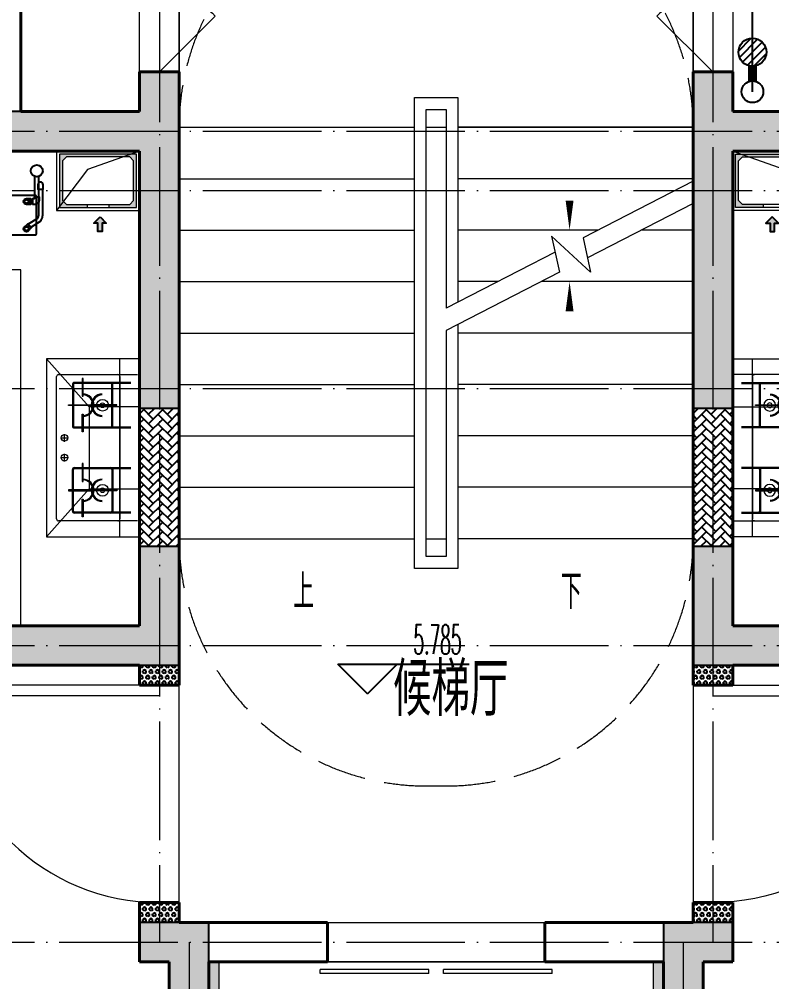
# Model space of a CAD drawing. Extents: x 27938 to 650306, y -92720 to 1524912.
# Drawn here: x 283708 to 287514, y 524940 to 529807 of the extents above; entities that cross this region are included whole.
import ezdxf

# ---------------------------------------------------------------- set-up
doc = ezdxf.new("R2010")
doc.units = 0
doc.header["$LTSCALE"] = 1000
doc.header["$MEASUREMENT"] = 0
doc.linetypes.add('DASH', pattern=[0.35, 0.25, -0.1])
doc.linetypes.add('DOTE', pattern=[2.4200000000000004, 2, -0.2, 0.02, -0.2])
for name, color, linetype in [('AH-FURNITURE', 1, 'Continuous'), ('COLUMN', 9, 'Continuous'), ('DIM_ELEV', 3, 'Continuous'), ('DIM_SYMB', 3, 'Continuous'), ('DIM_管井排水', 3, 'Continuous'), ('EQUIP_地漏', 7, 'Continuous'), ('IP-bath&kitchen-JOHNSON', 4, 'Continuous'), ('PIPE-管井排水', 210, 'GF'), ('PUB_TEXT', 4, 'Continuous'), ('VPIPE-管井排水', 210, 'GF'), ('保温', 6, 'Continuous'), ('建筑-排气道', 9, 'Continuous')]:
    doc.layers.add(name, color=color, linetype=linetype)
for name, color, linetype, lineweight in [('DOTE', 19, 'DOTE', 9), ('LVTRY', 1, 'Continuous', 13), ('PUB_HATCH', 8, 'Continuous', 9), ('STAIR', 2, 'Continuous', 18), ('WALL', 9, 'Continuous', 40), ('WINDOW', 8, 'Continuous', 15), ('填充', 251, 'Continuous', 5), ('平面-空调预留孔', 173, 'Continuous', 15), ('立面-洞口示意', 152, 'Continuous', 13)]:
    doc.layers.add(name, color=color, linetype=linetype, lineweight=lineweight)
doc.styles.add('_TCH_DIM', font='SIMPLEX.shx', dxfattribs={"width": 0.6, "oblique": 10, "bigfont": 'hztxt.shx'})
doc.styles.add('DIM_FONT', font='SIMPLEX.shx', dxfattribs={"width": 0.56})
doc.styles.get("Standard").update_dxf_attribs({"font": 'gbenor.shx', "bigfont": 'gbcbig.shx'})
doc.linetypes.add('GF', pattern='A,3,-0.2,["GF",Standard,S=0.25,R=0,X=-0.1,Y=-0.115],-0.35', length=3.55)
pattern_1 = [(45, (-503782.4698887531, -516048.4609178798), (0, 47.41575231924514), [100.584, -33.528]), (135, (-503758.7620287531, -516024.7530578797), (3.05311331771918e-15, 47.41575231924513), [100.584, -33.528])]
pattern_2 = [(90, (-503782.4698853028, -517398.4603122922), (-16.49778, 1.010197673501861e-15), [9.525, -19.05]), (210, (-503782.4698853028, -517398.4603122922), (8.248889999999996, -14.28749658604684), [9.525, -19.05]), (150, (-503782.4698853028, -517388.9353122922), (-8.248890000000003, -14.28749658604684), [9.525, -19.05])]
pattern_3 = [(90, (-503782.4698840767, -518598.460312426), (-16.49778, 1.010197673501861e-15), [9.525, -19.05]), (210, (-503782.4698840767, -518598.460312426), (8.248889999999996, -14.28749658604684), [9.525, -19.05]), (150, (-503782.4698840767, -518588.935312426), (-8.248890000000003, -14.28749658604684), [9.525, -19.05])]

# ---------------------------------------------------------------- blocks, each defined once
blk = doc.blocks.new('rtyg7uyhg')
at = {"layer": 'LVTRY', "color": 0}
for p, q in [((193590.3031336021, 45458.1133254503), (193590.3030643982, 45069.47696181395)), ((194234.6213208837, 45488.79502889935), (193620.9849572473, 45488.79513816872)), ((194265.3030643982, 45069.47684161765), (194265.3031336021, 45458.113205254)), ((193682.3485790417, 45406.97694542356), (193887.8216881326, 45406.97690883528)), ((193896.3984467548, 45429.87059594441), (193857.5823896687, 45326.26016876537)), ((193925.7802168131, 45440.40881343969), (193940.0533153456, 45432.16822680717)), ((194111.8940335871, 45406.97686893496), (194173.2576699507, 45406.97685800815)), ((193875.2965560293, 45316.03289288385), (193945.6178257855, 45401.45376218002)), ((193620.9848935069, 45130.84059271414), (193620.9849317512, 45345.61331998683)), ((193857.5823896687, 45326.26016876537), (193875.2965560293, 45316.03289288385)), ((194009.6212953876, 45345.61325078298), (194009.6212571432, 45130.84052351015)), ((194050.5303480524, 45130.84051622554), (194050.5303862967, 45345.61324349836)), ((194234.6212953876, 45345.61321071758), (194234.6212571432, 45130.84048344476)), ((193948.2576098526, 45069.47689807355), (193682.3485189436, 45069.47694542356)), ((194173.2576098526, 45069.47685800816), (194111.893973489, 45069.47686893508)), ((193620.9848771165, 45038.79513816872), (194234.621240753, 45038.79502889935))]:
    blk.add_line(p, q, dxfattribs=at)
for centre, radius in [((193866.4394935961, 45437.65873082454), 20.45454545454545), ((193989.1667663234, 45437.6587089707), 20.45454545454545), ((194070.9849481416, 45437.65869440146), 20.45454545454545), ((193815.3030944472, 45238.22692174855), 25.56818181818182), ((194137.4621853563, 45238.2268643822), 25.56818181818182)]:
    blk.add_circle(centre, radius, dxfattribs=at)
for centre, radius, start, end in [((193620.9849517839, 45458.11331998683), 30.68181818181818, 89.99998979807194, 179.9999897972382), ((194234.6213154203, 45458.11321071746), 30.68181818181818, 359.9999897972382, 89.99998979807194), ((193682.3485681149, 45345.61330905991), 61.36363636363636, 89.99998979807194, 179.9999897972382), ((193915.5529409315, 45422.69466753349), 20.45454545454545, 59.99998980057491, 159.4623117970261), ((193929.8260394641, 45414.45408090108), 20.45454545454545, 320.5376677968172, 59.99998980057491), ((193948.2576590239, 45345.6132617099), 61.36363636363636, 359.9999897972382, 89.99998979807194), ((194111.8940226603, 45345.61323257144), 61.36363636363636, 89.99998979807194, 179.9999897972382), ((194173.2576590239, 45345.6132216445), 61.36363636363636, 359.9999897972382, 89.99998979807194), ((193682.3485298705, 45130.84058178721), 61.36363636363636, 179.9999897972382, 269.9999897980719), ((193948.2576207797, 45130.8405344372), 61.36363636363636, 269.9999897980719, 359.9999897972382), ((194111.893984416, 45130.84050529861), 61.36363636363636, 179.9999897972382, 269.9999897980719), ((194173.2576207797, 45130.84049437181), 61.36363636363636, 269.9999897980719, 359.9999897972382), ((193620.9848825799, 45069.47695635049), 30.68181818181818, 179.9999897972382, 269.9999897980719), ((194234.6212462163, 45069.47684708112), 30.68181818181818, 269.9999897980719, 359.9999897972382)]:
    blk.add_arc(centre, radius, start, end, dxfattribs=at)
at = {"layer": 'LVTRY', "color": 0, "style": 'DIM_FONT', "width": 0.8, "flags": 9}
for tag in ['XSIZE', 'YSIZE']:
    blk.add_attdef(tag, (193927.8031388824, 45487.7665121054), '', height=0.5, rotation=89.99998979807198, dxfattribs=at)
blk = doc.blocks.new('A-Kitchen-7')
at = {"layer": 'LVTRY', "color": 0}
for p, q in [((-518.6581278588565, 779.725278688129), (-7.244008776673581, 834.3051076843403)), ((-3.585880917788018, 810.5855355854728), (-515, 756.005706589378)), ((-29.12075551546877, 766.9560861630598), (-35.20590834700852, 806.4126680237241)), ((-7.244008776673581, 834.3051076843403), (-3.585880917788018, 810.5855355854728)), ((-515, 756.005706589378), (-518.6581278588565, 779.725278688129)), ((515, 756.005706589378), (-515, 756.005706589378)), ((-515, 756.005706589378), (-515, 40)), ((-485.6368437646597, 760.5342107040924), (-484.9384396369278, 756.005706589378)), ((-29.12075551543967, 766.9560861630598), (-112.0975807690556, 756.005706589378)), ((515, 780), (-5.820766091346741e-11, 780)), ((0, 756.005706589378), (-5.820766091346741e-11, 780)), ((515, 756.005706589378), (515, 780)), ((515, 40), (515, 756.005706589378)), ((-515, 40), (515, 40))]:
    blk.add_line(p, q, dxfattribs=at)
blk.add_lwpolyline([(-468.9430810984049, 40), (-468.9430810984049, 0), (468.9430810984049, 0), (468.9430810984632, 40)], close=True, dxfattribs=at)
blk = doc.blocks.new('A$C60D053AF')
at = {"layer": 'AH-FURNITURE', "color": 0}
for p, q in [((232.5000007597264, -89.99999966996256), (128.2842720070621, -89.99999966996256)), ((192.50000075961, -70.99998518347275), (327.5735938884318, -70.99998518347275)), ((192.50000075961, -90.99998518347275), (327.5735938884318, -90.99998518347275)), ((341.7157295121578, -96.85784955974668), (370.0190303710988, -143.1611504186876)), ((355.8578651358839, -82.71571393602062), (384.1611659948248, -129.0190147949615)), ((232.5000007597264, -109.9999996698461), (128.2842720075278, -109.9999996699626)), ((245.0000007597264, -129.4999851834727), (245.0000007597264, -122.4999996698461)), ((265.0000007597264, -129.4999851834727), (265.0000007597264, -122.4999996698461)), ((255.0000007597264, -280.9999851834727), (255.0000007597264, -250.9999851834727)), ((255.0000007597264, -280.9999851834727), (393.0000007597264, -280.9999851834727)), ((393.0000007597264, -280.9999851834727), (393.0000007597264, -250.9999851834727))]:
    blk.add_line(p, q, dxfattribs=at)
for points in [[(170.00000075961, -67.99998518347275, 1), (170.00000075961, -93.99998518358916), (192.50000075961, -93.99998518347275), (192.50000075961, -67.99998518347275)], [(268.0000007597264, -122.4999996698461), (268.0000007597264, -106.9999996698461, 0.4142135623724265), (248.0000007597264, -86.99999966984615), (232.5000007597264, -86.99999966984615), (232.50000075961, -112.9999996698461), (242.0000007597264, -112.9999996698461), (242.0000007597264, -122.4999996698461)], [(234.0000007597264, -250.9999851834727), (414.0000007597264, -250.9999851834727, 0.4142135623730951), (424.0000007597264, -240.9999851834727), (424.0000007597264, -110.9999851834727, 0.4142135623730951), (414.0000007597264, -100.9999851834727), (234.0000007597264, -100.9999851834727, 0.4142135623730951), (224.0000007597264, -110.9999851834727), (224.0000007597264, -240.9999851834727, 0.4142135623730951)], [(242.0000007597264, -151.9999851834727, 1), (268.0000007597264, -151.9999851834727), (268.0000007597264, -129.4999851834727), (242.0000007597264, -129.4999851834727)], [(383.8076126043452, -161.1923733388539, 1), (402.192388915224, -142.8075970279751), (386.2824863384012, -126.8976944513852), (367.8977100276388, -145.282470762264)]]:
    blk.add_lwpolyline(points, format="xyb", close=True, dxfattribs=at)
for centre, radius in [((100.0000007598428, -99.99999967066105), 30), ((255.0000007597264, -151.9999851834727), 15), ((255.0000007597264, -151.9999851834727), 10), ((393.0000007597264, -151.9999851834727), 15), ((393.0000007597264, -151.9999851834727), 10)]:
    blk.add_circle(centre, radius, dxfattribs=at)
for radius in [40, 20]:
    blk.add_arc((327.5735938884318, -110.9999851834727), radius, 45, 90, dxfattribs=at)
blk = doc.blocks.new('FRSDFDGDGDRGDR')
at = {"layer": '平面-空调预留孔', "color": 0}
for p, q in [((699612.3179923807, 775043.9561356568), (699612.3179923807, 775441.1561356868)), ((699618.9179923869, 775447.756135683), (699746.3179923192, 775447.756135683)), ((699746.3179923192, 775447.756135683), (699746.3179923192, 775355.3561357355)), ((699719.9179922946, 775342.156135743), (699719.9179922946, 775142.9561356006)), ((699726.5179923008, 775348.7561357393), (699739.7179923131, 775348.7561357393)), ((699726.5179923008, 775136.3561356043), (699739.7179923131, 775136.3561356043)), ((699746.3179923192, 775129.7561356081), (699746.3179923192, 775037.3561356605)), ((699746.3179923192, 775037.3561356605), (699618.9179923869, 775037.3561356605))]:
    blk.add_line(p, q, dxfattribs=at)
blk.add_lwpolyline([(699766.1179923377, 775166.7161355871), (699792.5179923623, 775153.5161355946), (699792.5179923623, 775057.1561356493), (699766.1179923377, 775043.9561356568), (699766.1179923377, 775017.5561356718), (699618.9179923869, 775017.5561356718, -0.4142135623730951), (699592.5179923623, 775043.9561356568), (699592.5179923623, 775441.1561356868, -0.4142135623730951), (699618.9179923869, 775467.5561356718), (699766.1179923377, 775467.5561356718), (699766.1179923377, 775441.1561356868), (699792.5179923623, 775427.9561356943), (699792.5179923623, 775331.596135749), (699766.1179923377, 775318.3961357565)], format="xyb", close=True, dxfattribs=at)
for centre, radius in [((699739.7179923131, 775331.596135749), 10.55999999400228), ((699739.7179923131, 775243.1561357992), 15.83999999100342), ((699739.7179923131, 775153.5161355946), 10.55999999400228)]:
    blk.add_circle(centre, radius, dxfattribs=at)
for centre, radius, start, end in [((699618.917992382, 775441.1561356819), 6.600000001199078, 89.99999995997936, 179.9999999533093), ((699726.5179922959, 775342.1561357381), 6.600000001199078, 89.99999995997936, 179.9999999533093), ((699739.717992318, 775355.3561357405), 6.600000001206354, 269.9999999599793, 359.9999999533093), ((699726.5179922959, 775142.9561356056), 6.600000001199078, 180.0000000400206, 270.0000000533608), ((699739.717992318, 775129.7561356032), 6.600000001206354, 4.002063966804346e-08, 90.00000005336085), ((699618.917992382, 775043.9561356618), 6.600000001199078, 180.0000000400206, 270.0000000533608)]:
    blk.add_arc(centre, radius, start, end, dxfattribs=at)
blk = doc.blocks.new('*U41')
h = blk.add_hatch(color=0)
h.set_gradient(color1=(0, 0, 255), rotation=180, tint=1)
h.paths.add_polyline_path([(3.524958103184869e-15, -2.819966482547906e-15), (-6.350000000000009, -6.349999999999992), (-6.350000000000001, -2.159000000000014), (-15, -2.158999999999999), (-14.99999999999999, 2.159000000000044), (-6.349999999999993, 2.159000000000029), (-6.349999999999985, 6.350000000000009)])
at = {"color": 0, "linetype": 'Continuous'}
blk.add_lwpolyline([(3.524958103184869e-15, -2.819966482547906e-15), (-6.350000000000009, -6.349999999999992), (-6.350000000000001, -2.159000000000014), (-15, -2.158999999999999), (-14.99999999999999, 2.159000000000044), (-6.349999999999993, 2.159000000000029), (-6.349999999999985, 6.350000000000009)], close=True, dxfattribs=at)
blk = doc.blocks.new('sgrsefv')
at = {"layer": 'PUB_HATCH'}
blk.add_hatch(color=0, dxfattribs=at).paths.add_polyline_path([(1112933.294422049, 840916.328306399), (1112933.294422049, 840646.328306399), (1113073.294422049, 840646.328306399), (1113073.294422049, 840661.328306399), (1112968.294422049, 840661.328306399), (1112948.294422049, 840681.328306399), (1112948.294422049, 840881.328306399), (1112968.294422049, 840901.328306399), (1113288.294422049, 840901.328306399), (1113308.294422049, 840881.328306399), (1113308.294422049, 840681.328306399), (1113288.294422049, 840661.328306399), (1113183.294422049, 840661.328306399), (1113183.294422049, 840646.328306399), (1113323.294422049, 840646.328306399), (1113323.294422049, 840916.328306399)])
at = {"layer": 'LVTRY', "color": 0}
for p, q in [((1113073.294422049, 840661.328306399), (1113073.294422049, 840646.328306399)), ((1113183.294422049, 840661.328306399), (1113183.294422049, 840646.328306399))]:
    blk.add_line(p, q, dxfattribs=at)
for points in [[(1112918.294422049, 840931.328306399), (1113338.294422049, 840931.328306399), (1113338.294422049, 840631.328306399), (1112918.294422049, 840631.328306399)], [(1112933.294422049, 840916.328306399), (1113323.294422049, 840916.328306399), (1113323.294422049, 840646.328306399), (1112933.294422049, 840646.328306399)], [(1113288.294422049, 840661.328306399), (1112968.294422049, 840661.328306399), (1112948.294422049, 840681.328306399), (1112948.294422049, 840881.328306399), (1112968.294422049, 840901.328306399), (1113288.294422049, 840901.328306399), (1113308.294422049, 840881.328306399), (1113308.294422049, 840681.328306399), (1113288.294422049, 840661.328306399)]]:
    blk.add_lwpolyline(points, close=True, dxfattribs=at)
at = {"layer": '立面-洞口示意', "color": 0}
blk.add_lwpolyline([(1112918.294422049, 840931.328306399), (1113181.846359163, 840837.3789231421), (1113338.294422049, 840631.328306399)], dxfattribs=at)
at = {"layer": '建筑-排气道', "color": 8, "xscale": -5, "yscale": 5, "zscale": 5, "rotation": 270}
blk.add_blockref('*U41', (1113118.391369574, 840599.0160356248), dxfattribs=at)
blk = doc.blocks.new('GDGDGDRGDG')
at = {"layer": 'IP-bath&kitchen-JOHNSON', "color": 0}
blk.add_lwpolyline([(500282.4698888286, 526348.4609182415), (500282.4698888226, 526148.460918165), (500082.4698888143, 526148.460918165)], dxfattribs=at)
at = {"layer": 'LVTRY', "color": 0}
for p, q in [((502128.2005002745, 525055.5051710735), (501912.2603992091, 525298.4609044121)), ((502382.4698858317, 525298.4609044121), (501912.2603992091, 525298.4609044121)), ((501912.2603992091, 525298.4609044121), (501912.2603992091, 524398.4609044121)), ((502282.4698858315, 524398.4609044121), (502282.4698858315, 525298.4609044121)), ((501962.4698858317, 524488.4609044121), (501962.4698858317, 525208.4609044121)), ((501972.4698858317, 525218.4609044121), (502372.4698858317, 525218.4609044122)), ((502092.7198858312, 525198.4609044123), (502092.7198858312, 525108.4609044122)), ((502097.2198858312, 525198.4609044123), (502092.7198858312, 525198.4609044123)), ((502097.2198858312, 525108.4609044122), (502097.2198858312, 525198.4609044123)), ((502282.4698858315, 525208.4609044122), (502282.4698858312, 524488.4609044121)), ((502042.4698858317, 525168.4609044122), (502042.4698858317, 524958.4609044122)), ((502047.4698858317, 525168.4609044122), (502047.4698858317, 524958.4609044122)), ((502337.4698858317, 525178.4609044123), (502052.4698858317, 525178.4609044122)), ((502337.4698858317, 525173.4609044123), (502052.4698858317, 525173.4609044122)), ((502242.4698858315, 524958.4609044122), (502242.4698858315, 525168.4609044123)), ((502247.4698858315, 524958.4609044122), (502247.4698858315, 525168.4609044123)), ((502092.7198858312, 525108.4609044122), (502097.2198858312, 525108.4609044122)), ((502022.4698858319, 525065.7109044124), (502149.9698858319, 525065.7109044124)), ((502022.4698858319, 525061.2109044124), (502022.4698858319, 525065.7109044124)), ((502149.9698858319, 525061.2109044124), (502022.4698858319, 525061.2109044124)), ((502382.4698858317, 525055.5051710735), (502128.2005002745, 525055.5051710735)), ((502128.2005002745, 525055.5051710735), (502128.2005002745, 524640.4066281962)), ((502267.4698858312, 525065.7109044124), (502139.9698858312, 525065.7109044124)), ((502139.9698858312, 525065.7109044124), (502139.9698858312, 525061.2109044124)), ((502139.9698858312, 525061.2109044124), (502267.4698858312, 525061.2109044124)), ((502149.9698858319, 525065.7109044124), (502149.9698858319, 525061.2109044124)), ((502267.4698858312, 525061.2109044124), (502267.4698858312, 525065.7109044124)), ((502282.4698858315, 524640.4066281962), (502282.4698858315, 525055.5051710735)), ((502092.7198858312, 524928.4609044121), (502092.7198858312, 525018.4609044122)), ((502092.7198858312, 525018.4609044122), (502097.2198858312, 525018.4609044122)), ((502097.2198858312, 525018.4609044122), (502097.2198858312, 524928.4609044121)), ((502052.4698858317, 524953.4609044122), (502337.4698858317, 524953.4609044122)), ((502052.4698858317, 524948.4609044122), (502337.4698858317, 524948.4609044122)), ((501983.0730822186, 524898.4609044121), (502021.8666894461, 524898.4609044121)), ((502002.4698858317, 524879.064100799), (502002.4698858317, 524917.8577080265)), ((502097.2198858312, 524928.4609044121), (502092.7198858312, 524928.4609044121)), ((501983.0730822186, 524798.4609044121), (502021.8666894461, 524798.4609044121)), ((502002.4698858317, 524779.064100799), (502002.4698858317, 524817.8577080265)), ((502052.4698858317, 524748.4609044121), (502337.4698858317, 524748.4609044121)), ((502092.7198858312, 524768.4609044121), (502092.7198858312, 524678.4609044121)), ((502097.2198858312, 524768.4609044121), (502092.7198858312, 524768.4609044121)), ((502097.2198858312, 524678.4609044121), (502097.2198858312, 524768.4609044121)), ((502042.4698858317, 524528.4609044121), (502042.4698858317, 524738.4609044121)), ((502047.4698858317, 524528.4609044121), (502047.4698858317, 524738.4609044121)), ((502052.4698858317, 524743.4609044121), (502337.4698858317, 524743.4609044121)), ((502242.4698858315, 524738.4609044121), (502242.4698858315, 524528.460904412)), ((502247.4698858315, 524738.4609044121), (502247.4698858315, 524528.460904412)), ((502092.7198858312, 524678.4609044121), (502097.2198858312, 524678.4609044121)), ((501912.2603992091, 524398.4609044121), (502128.2005002745, 524640.4066281962)), ((502149.9698858319, 524635.7109044119), (502022.4698858319, 524635.7109044119)), ((502022.4698858319, 524635.7109044119), (502022.4698858319, 524631.2109044119)), ((502022.4698858319, 524631.2109044119), (502149.9698858319, 524631.2109044119)), ((502128.2005002745, 524640.4066281962), (502382.4698858317, 524640.4066281962)), ((502139.9698858312, 524631.2109044119), (502139.9698858312, 524635.7109044119)), ((502139.9698858312, 524635.7109044119), (502267.4698858312, 524635.7109044119)), ((502267.4698858312, 524631.2109044119), (502139.9698858312, 524631.2109044119)), ((502149.9698858319, 524631.2109044119), (502149.9698858319, 524635.7109044119)), ((502267.4698858312, 524635.7109044119), (502267.4698858312, 524631.2109044119)), ((502092.7198858312, 524498.4609044121), (502092.7198858312, 524588.4609044121)), ((502092.7198858312, 524588.4609044121), (502097.2198858312, 524588.4609044121)), ((502097.2198858312, 524588.4609044121), (502097.2198858312, 524498.4609044121)), ((502337.4698858317, 524523.460904412), (502052.4698858317, 524523.4609044121)), ((502337.4698858317, 524518.460904412), (502052.4698858317, 524518.4609044121)), ((502372.4698858315, 524478.4609044121), (501972.4698858317, 524478.4609044121)), ((502097.2198858312, 524498.4609044121), (502092.7198858312, 524498.4609044121)), ((501912.2603992091, 524398.4609044121), (502382.4698858317, 524398.4609044121))]:
    blk.add_line(p, q, dxfattribs=at)
blk.add_lwpolyline([(501782.4698858307, 523948.4609176648), (501782.4698858315, 525748.4608911595), (500082.3728921729, 525748.4610990545)], dxfattribs=at)
for centre, radius in [((502194.9698858317, 525063.4609044122), 29.7), ((502194.9698858317, 525063.4609044122), 11.7), ((502002.4698858317, 524898.4609044121), 16.99680361435897), ((502002.4698858317, 524798.4609044121), 16.99680361435897), ((502194.9698858317, 524633.4609044121), 29.7), ((502194.9698858317, 524633.4609044121), 11.7)]:
    blk.add_circle(centre, radius, dxfattribs=at)
for centre, radius, start, end in [((501972.4698858317, 525208.4609044121), 10, 90, 180), ((502272.4698858315, 525208.4609044122), 10, 0, 90), ((502052.4698858317, 525168.4609044122), 10, 90, 180), ((502052.4698858317, 525168.4609044122), 5, 90, 180), ((502237.4698858315, 525168.4609044123), 10, 0, 90), ((502237.4698858315, 525168.4609044123), 5, 0, 90), ((502094.9698858315, 525063.4609044122), 56.7, 2.274239183980156, 87.72576081582116), ((502094.9698858315, 525063.4609044122), 52.2, 2.470411041434378, 87.52958895834998), ((502194.9698858317, 525063.4609044122), 56.7, 92.27423918417882, 177.7257608160198), ((502194.9698858317, 525063.4609044122), 52.2, 92.47041104165004, 177.5295889585656), ((502094.9698858315, 525063.4609044122), 56.7, 272.2742391841789, 357.7257608160198), ((502094.9698858315, 525063.4609044122), 52.2, 272.47041104165, 357.5295889585657), ((502194.9698858317, 525063.4609044122), 56.7, 182.2742391839801, 267.7257608158212), ((502194.9698858317, 525063.4609044122), 52.2, 182.4704110414343, 267.52958895835), ((502052.4698858317, 524958.4609044122), 10, 180, 270), ((502052.4698858317, 524958.4609044122), 5, 180, 270), ((502237.4698858315, 524958.4609044122), 5, 270, 0), ((502237.4698858315, 524958.4609044122), 10, 270, 0), ((502052.4698858317, 524738.4609044121), 10, 90, 180), ((502237.4698858315, 524738.4609044121), 10, 0, 90), ((502052.4698858317, 524738.4609044121), 5, 90, 180), ((502237.4698858315, 524738.4609044121), 5, 0, 90), ((502094.9698858315, 524633.4609044121), 56.7, 2.274239183980156, 87.72576081582116), ((502094.9698858315, 524633.4609044121), 52.2, 2.470411041434378, 87.52958895834998), ((502194.9698858317, 524633.4609044121), 56.7, 92.27423918417882, 177.7257608160198), ((502194.9698858317, 524633.4609044121), 52.2, 92.47041104165004, 177.5295889585656), ((502094.9698858315, 524633.4609044121), 56.7, 272.2742391841789, 357.7257608160198), ((502094.9698858315, 524633.4609044121), 52.2, 272.47041104165, 357.5295889585657), ((502194.9698858317, 524633.4609044121), 56.7, 182.2742391839801, 267.7257608158212), ((502194.9698858317, 524633.4609044121), 52.2, 182.4704110414343, 267.52958895835), ((502052.4698858317, 524528.4609044121), 10, 180, 270), ((502052.4698858317, 524528.4609044121), 5, 180, 270), ((502237.4698858315, 524528.460904412), 5, 270, 0), ((502237.4698858315, 524528.460904412), 10, 270, 0), ((501972.4698858317, 524488.4609044121), 10, 180, 270), ((502272.4698858312, 524488.4609044121), 10, 270, 0)]:
    blk.add_arc(centre, radius, start, end, dxfattribs=at)
at = {"color": 8, "xscale": -1}
for name, p in [('sgrsefv', (1615300.764307892, -314582.8679974646)), ('rtyg7uyhg', (694947.7729906696, 480759.6658345199)), ('FRSDFDGDGDRGDR', (1199874.987881154, -249369.0952173925))]:
    blk.add_blockref(name, p, dxfattribs=at)
at = {"color": 8, "rotation": 270}
blk.add_blockref('A$C60D053AF', (501962.4698858433, 526348.4603089065), dxfattribs=at)
at = {"layer": 'LVTRY', "color": 8, "extrusion": (0, 0, -1), "xscale": -0.7999999999883585, "yscale": 0.7999999999883585, "zscale": -0.7999999999883585, "rotation": 270}
blk.add_blockref('A-Kitchen-7', (-500582.4698887609, 523286.4609181132), dxfattribs=at)
blk = doc.blocks.new('FGDGDRGSDGDG')
at = {"layer": 'DOTE', "linetype": 'DOTE', "ltscale": 0.3}
for p, q in [((502482.4698907363, 529998.4609255956), (502482.4698907366, 522348.4609178717)), ((505282.4698867749, 529998.4609255956), (505282.4698867745, 522348.4609178717)), ((488182.4698887547, 526448.4609255956), (546982.4698887588, 526448.4609255956)), ((488182.4698887547, 526148.4609255956), (546982.4698887588, 526148.4609255956)), ((488182.4698887547, 525148.4609178718), (546982.4698887588, 525148.4609178716)), ((488182.4698887547, 523848.4609176682), (546982.4698887588, 523848.4609176688)), ((488182.4698887547, 522348.4609178717), (546982.4698887588, 522348.4609178717)), ((502632.4698907367, 522348.4609178717), (502632.4698907367, 520248.4609178249)), ((505132.4698867744, 522348.4609178717), (505132.4698867744, 520248.4609178249))]:
    blk.add_line(p, q, dxfattribs=at)
blk = doc.blocks.new('gdfgdgdgr')
at = {"layer": 'PUB_HATCH'}
for points in [[(488627.4843672633, 530413.8533123683), (489477.4843854004, 530413.8533124247), (489477.4843853971, 529113.8548433643), (489677.4843850877, 529113.8548433643), (489677.4843853366, 530813.854846489), (489477.4843856807, 530813.854846489), (489477.484386084, 530613.8533124247), (488627.4843672632, 530613.8533123472)], [(493327.4844093618, 530413.8533123683), (493327.4844093619, 530613.8533123472), (492477.4843905412, 530613.8533124247), (492477.4843909444, 530813.854846489), (492277.4843912885, 530813.854846489), (492277.4843915366, 529113.8025283008), (492477.4843912121, 529113.8025283007), (492477.4843912247, 530413.8533124247)], [(489677.3880154645, 527813.8539175214), (489677.3880154697, 528413.8545834351), (489477.3880154855, 528413.8545834351), (489477.3880154645, 528013.8539175214), (486977.390291731, 528013.8539224754), (486977.390291731, 527813.8539224755)], [(492277.5807611606, 527813.8539175214), (494977.5784848941, 527813.8539224755), (494977.5784848941, 528013.8539224754), (492477.5807611606, 528013.8539175214), (492477.5807611956, 528413.8545834351), (492277.5807611639, 528413.8545834351)], [(489827.3862082955, 526513.8533125934), (489477.3862075229, 526513.8530673019), (489477.3862075229, 526313.8530673019), (489627.3862082955, 526313.8533125934), (489627.3862071062, 524213.8572179268), (490027.3862071062, 524213.8572179268), (490027.3862071062, 524413.8572179268), (489827.3862072384, 524413.8572179268)], [(492127.5825683302, 526513.8533125934), (492127.5825693873, 524413.8572179268), (491927.5825695195, 524413.8572179268), (491927.5825695195, 524213.8572179268), (492327.5825695195, 524213.8572179268), (492327.5825683302, 526313.8533125934), (492477.5825691028, 526313.8530673019), (492477.5825691028, 526513.8530673019)]]:
    blk.add_hatch(color=256, dxfattribs=at).paths.add_polyline_path(points)
at = {"layer": 'COLUMN', "color": 8}
for p, q in [((489677.4843853366, 530813.854846489), (489477.4843856807, 530813.854846489)), ((489477.4843856807, 530813.854846489), (489477.484386084, 530613.8533124247)), ((489677.4843850877, 529113.8548433643), (489677.4843853366, 530813.854846489)), ((492477.4843909444, 530813.854846489), (492277.4843912885, 530813.854846489)), ((492277.4843912885, 530813.854846489), (492277.4843915366, 529113.8025283008)), ((492477.4843905412, 530613.8533124247), (492477.4843909444, 530813.854846489)), ((489477.484386084, 530613.8533124247), (488627.4843672632, 530613.8533123472)), ((493327.4844093619, 530613.8533123472), (492477.4843905412, 530613.8533124247)), ((488627.4843672633, 530413.8533123683), (489477.4843854004, 530413.8533124247)), ((489477.4843854004, 530413.8533124247), (489477.4843853971, 529113.8548433643)), ((492477.4843912121, 529113.8025283007), (492477.4843912247, 530413.8533124247)), ((492477.4843912247, 530413.8533124247), (493327.4844093618, 530413.8533123683)), ((489477.4843853971, 529113.8548433643), (489677.4843850877, 529113.8548433643)), ((492277.4843915366, 529113.8025283008), (492477.4843912121, 529113.8025283007)), ((489677.3880154697, 528413.8545834351), (489477.3880154855, 528413.8545834351)), ((489477.3880154855, 528413.8545834351), (489477.3880154645, 528013.8539175214)), ((489677.3880154645, 527813.8539175214), (489677.3880154697, 528413.8545834351)), ((492477.5807611956, 528413.8545834351), (492277.5807611639, 528413.8545834351)), ((492277.5807611639, 528413.8545834351), (492277.5807611606, 527813.8539175214)), ((492477.5807611606, 528013.8539175214), (492477.5807611956, 528413.8545834351)), ((489477.3880154645, 528013.8539175214), (486977.390291731, 528013.8539224754)), ((494977.5784848941, 528013.8539224754), (492477.5807611606, 528013.8539175214)), ((486977.390291731, 527813.8539224755), (489677.3880154645, 527813.8539175214)), ((492277.5807611606, 527813.8539175214), (494977.5784848941, 527813.8539224755)), ((489827.3862082955, 526513.8533125934), (489477.3862075229, 526513.8530673019)), ((489477.3862075229, 526513.8530673019), (489477.3862075229, 526313.8530673019)), ((489827.3862072384, 524413.8572179268), (489827.3862082955, 526513.8533125934)), ((492127.5825683302, 526513.8533125934), (492127.5825693873, 524413.8572179268)), ((492477.5825691028, 526513.8530673019), (492127.5825683302, 526513.8533125934)), ((492477.5825691028, 526313.8530673019), (492477.5825691028, 526513.8530673019)), ((489477.3862075229, 526313.8530673019), (489627.3862082955, 526313.8533125934)), ((489627.3862082955, 526313.8533125934), (489627.3862071062, 524213.8572179268)), ((492327.5825695195, 524213.8572179268), (492327.5825683302, 526313.8533125934)), ((492327.5825683302, 526313.8533125934), (492477.5825691028, 526313.8530673019))]:
    blk.add_line(p, q, dxfattribs=at)
blk = doc.blocks.new('A$C263B1184')
at = {"layer": '保温', "linetype": 'ByBlock', "ltscale": 10}
h = blk.add_hatch(dxfattribs=at)
h.set_pattern_fill('AR-HBONE', color=251, scale=55)
h.set_pattern_definition(pattern_1)
h.paths.add_polyline_path([(-1199.901053229521, 8299.999897828966), (-1199.901094635832, 8999.999290105829), (-1399.901078326628, 8999.999486750748), (-1399.901036920317, 8300.00009447377)])
h = blk.add_hatch(dxfattribs=at)
h.set_pattern_fill('AR-HBONE', color=251, scale=55)
h.set_pattern_definition(pattern_1)
h.paths.add_polyline_path([(1399.901053234527, 8299.999897828966), (1399.901094640838, 8999.999290105829), (1599.901078331633, 8999.999486750748), (1599.901036925323, 8300.00009447377)])
at = {"layer": '保温', "linetype": 'Continuous', "ltscale": 10}
h = blk.add_hatch(dxfattribs=at)
h.set_pattern_fill('HEX', color=251, scale=10, angle=90, style=0)
h.set_pattern_definition(pattern_2)
h.paths.add_polyline_path([(-1199.901050495275, 7599.999898202543), (-1199.901091185515, 7699.999895693327), (-1399.90107487631, 7700.000092338363), (-1399.90103418607, 7600.000094847346)])
h = blk.add_hatch(dxfattribs=at)
h.set_pattern_fill('HEX', color=251, scale=10, angle=90, style=0)
h.set_pattern_definition(pattern_2)
h.paths.add_polyline_path([(1399.901050500281, 7599.999898202543), (1399.901091190521, 7699.999895693327), (1599.901074881316, 7700.000092338363), (1599.901034191076, 7600.000094847346)])
h = blk.add_hatch(dxfattribs=at)
h.set_pattern_fill('HEX', color=251, scale=10, angle=90, style=0)
h.set_pattern_definition(pattern_3)
h.paths.add_polyline_path([(-1200.00000617106, 6399.999117761559), (-1199.901089959487, 6499.999895559682), (-1399.901073650282, 6500.000092204486), (-1399.999989861855, 6399.999314406363)])
h = blk.add_hatch(dxfattribs=at)
h.set_pattern_fill('HEX', color=251, scale=10, angle=90, style=0)
h.set_pattern_definition(pattern_3)
h.paths.add_polyline_path([(1400.000006176066, 6399.999117761559), (1399.901089964493, 6499.999895559682), (1599.901073655288, 6500.000092204486), (1599.999989866861, 6399.999314406363)])
blk = doc.blocks.new('$DORLIB2D$00000127')
at = {"color": 0}
for points in [[(-0.5333333333328483, 0.7948983154366971), (-0.5333333333328483, 0.690405644187237)], [(-0.03333333333284827, 0.7948983154366971), (-0.5333333333328483, 0.7948983154366971)], [(-0.03333333333284827, 0.7948983154366971), (-0.03333333333284827, 0.690405644187237)], [(0.5333333333328483, 0.7948983154366971), (0.03333333333284827, 0.7948983154366971)], [(0.03333333333284827, 0.7948983154366971), (0.03333333333284827, 0.690405644187237)], [(0.5333333333328483, 0.7948983154366971), (0.5333333333328483, 0.690405644187237)], [(-0.03333333333284827, 0.690405644187237), (-0.5333333333328483, 0.690405644187237)], [(0.5333333333328483, 0.690405644187237), (0.03333333333284827, 0.690405644187237)], [(0.5, 0.4999999999999858), (-0.5, 0.4999999999999858)]]:
    blk.add_lwpolyline(points, dxfattribs=at)
blk = doc.blocks.new('$DorLib2D$00000116')
at = {"color": 0}
for p, q in [((-0.4999999999999929, 7.105427357601002e-15), (-0.146446609406766, 0.353553390593234)), ((0.5000000000000071, 7.105427357601002e-15), (0.1464466094067731, 0.353553390593234))]:
    blk.add_line(p, q, dxfattribs=at)
for centre, radius, start, end in [((-0.4999999999984652, 4.831690603168681e-13), 0.4999999999984674, 0, 45), ((0.4999999999977511, 9.059419880941277e-13), 0.4999999999976598, 135, 180)]:
    blk.add_arc(centre, radius, start, end, dxfattribs=at)
blk = doc.blocks.new('$DorLib2D$00000001')
for p, q in [((0.45, 0.9750000000000001), (0.5000000000000002, 0.9750000000000001)), ((0.45, 0), (0.45, 0.9750000000000001)), ((0.5, 0), (0.5, 0.9750000000000001)), ((0.5, 0), (0.45, 0))]:
    blk.add_line(p, q)
at = {"lineweight": 13}
blk.add_arc((0.475, 0), 0.975, 91.4692835813538, 180, dxfattribs=at)
blk = doc.blocks.new('$TwtSys$00000141')
for p, q in [((-141.2940945534228, 11.5081675418387), (-15.12463543624108, 137.6776266590259)), ((-141.2940945534228, 11.5081675418387), (-15.12463543624108, 137.6776266590259)), ((-130.8287533366456, -52.58172021128667), (52.58172021128667, 130.8287533366511)), ((-130.8287533366456, -52.58172021128667), (52.58172021128667, 130.8287533366511)), ((-99.70205614729821, -99.70205614730912), (99.70205614729821, 99.70205614729821)), ((-99.70205614729821, -99.70205614730367), (99.70205614729821, 99.70205614729821)), ((-48.53417053355224, -130.5918998453235), (131.3741195312687, 49.31639021949741)), ((-48.53417053355224, -130.5918998453235), (131.3741195312687, 49.31639021950286)), ((17.14666153208782, -138.38927842878), (138.3892210518698, -17.146718909009)), ((17.14666153208782, -138.38927842878), (138.3892210518698, -17.146718909009))]:
    blk.add_line(p, q)
blk.add_circle((0, 0), 141)
blk.add_circle((0, 0), 141)

msp = doc.modelspace()

# ---------------------------------------------------------------- hatches: boundary and pattern name
at = {"layer": '填充'}
h = msp.add_hatch(dxfattribs=at)
h.set_pattern_fill('隔热材料02', color=8, scale=100, style=0)
h.set_pattern_definition([(0, (-888391.8186264739, -85598.17920687835), (0, 50), []), (0, (-888391.8186264739, -85581.5127068783), (0, 50), []), (270, (-888348.0771264739, -85572.88145687833), (50, -9.184850993605149e-15), [5.01775, -44.98225]), (270, (-888385.5358764739, -85572.88145687833), (50, -9.184850993605149e-15), [5.01775, -44.98225]), (90, (-888360.0241264738, -85606.81045687833), (-50, 3.061616997868383e-15), [5.01775, -44.98225]), (90, (-888373.589126474, -85606.81045687833), (-50, 3.061616997868383e-15), [5.01775, -44.98225]), (180, (-888341.7943764739, -85614.84595687833), (-6.123233995736766e-15, -50), [50.02425, 0.02425]), (135, (-888355.7516264739, -85612.33720687829), (2.775557561562891e-15, 49.99987405109137), [4.268000000000001, -66.44274999999999]), (116.56505, (-888308.7696264738, -85609.31920687837), (0.0001128305918363104, 49.99993342107836), [2.804999999999997, -108.9984999999999]), (116.56505, (-888358.7696264738, -85609.31920687837), (0.0001128305918363104, 49.99993342107836), [2.804999999999997, -108.9984999999999]), (153.43495, (-888300.7341264738, -85614.84595687833), (-0.0001128305918057793, 49.99993342107837), [5.609999999999999, -106.1935]), (153.43495, (-888350.7341264738, -85614.84595687833), (-0.0001128305918057793, 49.99993342107837), [5.609999999999999, -106.1935]), (63.43495000000001, (-888310.0241264738, -85601.79270687833), (-0.0001128305918307593, 49.99993342107837), [26.714, -85.0895]), (63.43495000000001, (-888360.0241264738, -85601.79270687833), (-0.0001128305918307593, 49.99993342107837), [26.714, -85.0895]), (116.56505, (-888298.0771264739, -85572.88145687833), (0.0001128305918363104, 49.99993342107836), [2.804999999999997, -108.9984999999999]), (116.56505, (-888348.0771264739, -85572.88145687833), (0.0001128305918363104, 49.99993342107836), [2.804999999999997, -108.9984999999999]), (135, (-888349.3316264739, -85570.37270687829), (2.775557561562891e-15, 49.99987405109137), [4.268000000000001, -66.44274999999999]), (153.43495, (-888302.3496264738, -85567.35470687837), (-0.0001128305918057793, 49.99993342107837), [5.609999999999999, -106.1935]), (153.43495, (-888352.3496264738, -85567.35470687837), (-0.0001128305918057793, 49.99993342107837), [5.609999999999999, -106.1935]), (45, (-888384.2813764738, -85570.37270687829), (0, 49.99987405109137), [4.268000000000001, -66.44274999999999]), (63.43495000000001, (-888335.5358764739, -85572.88145687833), (-0.0001128305918307593, 49.99993342107837), [2.805, -108.9985]), (63.43495000000001, (-888385.5358764739, -85572.88145687833), (-0.0001128305918307593, 49.99993342107837), [2.805, -108.9985]), (26.56505, (-888331.263626474, -85567.35470687837), (0.0001128305918307593, 49.99993342107837), [5.609999999999999, -106.1935]), (26.56505, (-888381.263626474, -85567.35470687837), (0.0001128305918307593, 49.99993342107837), [5.609999999999999, -106.1935]), (116.56505, (-888323.589126474, -85601.79270687833), (0.0001128305918363104, 49.99993342107836), [26.71399999999998, -85.08949999999992]), (116.56505, (-888373.589126474, -85601.79270687833), (0.0001128305918363104, 49.99993342107836), [26.71399999999998, -85.08949999999992]), (45, (-888377.8613764739, -85612.33720687829), (0, 49.99987405109137), [4.268000000000001, -66.44274999999999]), (63.43495000000001, (-888324.843376474, -85609.31920687837), (-0.0001128305918307593, 49.99993342107837), [2.805, -108.9985]), (63.43495000000001, (-888374.843376474, -85609.31920687837), (-0.0001128305918307593, 49.99993342107837), [2.805, -108.9985]), (26.56505, (-888332.8791264738, -85614.84595687833), (0.0001128305918307593, 49.99993342107837), [5.609999999999999, -106.1935]), (26.56505, (-888382.8791264738, -85614.84595687833), (0.0001128305918307593, 49.99993342107837), [5.609999999999999, -106.1935])])
h.paths.add_polyline_path([(286916.5787025588, 525040.4515968356), (286966.5787025588, 525040.451596834), (286966.578702491, 523140.4515968139), (284666.5787024811, 523140.4515968318), (284666.5787024547, 525040.4515968352), (284716.5787024548, 525040.4515968345), (284716.5787024805, 523190.4515968289), (286916.5787024926, 523190.4515968144)])

# ---------------------------------------------------------------- linework, layer by layer
at = {"layer": 'DIM_ELEV', "color": 8}
for p, q in [((285469.2103470213, 526396.2740793951), (285319.2103470213, 526546.2740793951)), ((285319.2103470213, 526546.2740793951), (285984.1308195328, 526546.2740793951)), ((285469.2103470213, 526396.2740793951), (285619.2103470213, 526546.2740793951))]:
    msp.add_line(p, q, dxfattribs=at)
at = {"layer": 'DIM_SYMB', "color": 8}
for points in [[(285141.5787002591, 527050.4483003124, 0, 0, 0), (285141.5787002591, 529975.4483003124, 0, 0, 0), (286491.5787002591, 529975.4483003124, 0, 0, 0), (286491.5787002591, 528740.4483003124, 0, 40.00000000000001, 0), (286491.5787002591, 528890.4483003124, 0, 0, 0)], [(286491.5787002591, 527050.4483003124, 0, 0, 0), (286491.5787002591, 528480.4483003124, 0, 40.00000000000001, 0), (286491.5787002591, 528330.4483003124, 0, 0, 0)]]:
    msp.add_lwpolyline(points, format="xyseb", dxfattribs=at)
at = {"layer": 'DIM_管井排水'}
msp.add_line((287416.675077355, 529440.4476913118), (287416.5787024349, 531321.2593963), dxfattribs=at)
at = {"layer": 'PIPE-管井排水', "const_width": 45}
msp.add_lwpolyline([(287416.6497948768, 529569.9086269496), (287416.6643363831, 529495.4476902629)], dxfattribs=at)
at = {"layer": 'STAIR', "color": 8}
for p, q in [((284516.5787002591, 530690.4483003124), (284516.5787002591, 529260.4483003124)), ((287116.5787002591, 529260.4483003124), (287116.5787002591, 530690.4483003124)), ((285706.5787002564, 527030.4483003616), (285706.5787002564, 529410.4483003616)), ((285706.5787002564, 529410.4483003616), (285926.5787002564, 529410.4483003616)), ((285926.5787002564, 529410.4483003616), (285926.5787002564, 528376.69013148)), ((285766.5787002564, 527090.4483003616), (285766.5787002564, 529350.4483003616)), ((285766.5787002564, 529350.4483003616), (285866.5787002564, 529350.4483003616)), ((285866.5787002564, 529350.4483003616), (285866.5787002564, 528345.8981171221)), ((284516.5787002591, 527180.4483003124), (284516.5787002591, 529260.4483003124)), ((284516.5787002591, 529260.4483003124), (285706.5787002564, 529260.4483003174)), ((284516.5787002591, 529260.4483003124), (285706.5787002564, 529260.4483003117)), ((285766.5787002591, 527180.4483003124), (285766.5787002591, 529260.4483003124)), ((285766.5787002564, 529260.4483003117), (285866.5787002564, 529260.4483003087)), ((285866.5787002591, 529260.4483003124), (285866.5787002564, 528345.8981171221)), ((287116.5787002591, 529260.4483003124), (285926.5787002564, 529260.4483003174)), ((285926.5787002564, 529260.4483003088), (287116.5787002591, 529260.4483003124)), ((287116.5787002591, 529260.4483003124), (287116.5787002564, 528987.3984161951)), ((284516.5787002591, 529000.4483003124), (285706.5787002564, 529000.4483003174)), ((287116.5787002591, 529000.4483003124), (285926.5787002564, 529000.4483003174)), ((287116.5787002564, 528987.3984161845), (286560.5955675879, 528702.067739477)), ((287116.5787002564, 528874.9984835428), (286582.4150688225, 528600.8655800815)), ((287116.5787002564, 528874.9984835801), (287116.5787002591, 527180.4483003124)), ((284516.5787002591, 528740.4483003124), (285706.5787002564, 528740.4483003174)), ((286635.3822841379, 528740.448300314), (285926.5787002564, 528740.4483003174)), ((287116.5787002591, 528740.4483003124), (286854.3999774672, 528740.4483003131)), ((286598.2018163989, 528527.6442478474), (286400.9542016482, 528710.5092829756)), ((286400.9542016482, 528710.5092829756), (286440.3165787835, 528527.9406009909)), ((286560.5955675879, 528702.067739477), (286598.2018163989, 528527.6442478474)), ((286418.4970775486, 528629.1427603881), (285866.5787002564, 528345.8981170892)), ((286440.3165787835, 528527.9406009909), (285866.5787002564, 528233.498184433)), ((284516.5787002591, 528480.4483003124), (285706.5787002564, 528480.4483003174)), ((286128.757422891, 528480.4483003169), (285926.5787002564, 528480.4483003174)), ((287116.5787002591, 528480.4483003124), (286347.7751163288, 528480.4483003159)), ((285926.5787002564, 528264.2901987935), (285926.5787002564, 527030.4483003616)), ((284516.5787002591, 528220.4483003124), (285706.5787002564, 528220.4483003174)), ((285866.5787002564, 528233.4981844353), (285866.5787002591, 527180.4483003124)), ((285866.5787002564, 528233.4981844353), (285866.5787002564, 527090.4483003616)), ((287116.5787002591, 528220.4483003124), (285926.5787002564, 528220.4483003174)), ((284516.5787002591, 527960.4483003124), (285706.5787002564, 527960.4483003174)), ((287116.5787002591, 527960.4483003124), (285926.5787002564, 527960.4483003174)), ((284516.5787002591, 527700.4483003124), (285706.5787002564, 527700.4483003174)), ((287116.5787002591, 527700.4483003124), (285926.5787002564, 527700.4483003174)), ((284516.5787002591, 527440.4483003124), (285706.5787002564, 527440.4483003174)), ((287116.5787002591, 527440.4483003124), (285926.5787002564, 527440.4483003174)), ((284516.5787002591, 527180.4483003124), (285706.5787002564, 527180.4483003174)), ((285766.5787002591, 527180.4483003124), (285866.5787002591, 527180.4483003124)), ((287116.5787002591, 527180.4483003124), (285926.5787002564, 527180.4483003174)), ((285866.5787002564, 527090.4483003616), (285766.5787002564, 527090.4483003616)), ((285926.5787002564, 527030.4483003616), (285706.5787002564, 527030.4483003616))]:
    msp.add_line(p, q, dxfattribs=at)
at = {"layer": 'STAIR', "color": 8, "linetype": 'DASH'}
for points in [[(284516.5787002471, 529260.4483003054, -0.4142135623699036), (285766.5787002471, 530510.4483002918), (285866.5787002591, 530510.4483002918, -0.4142135623699035), (287116.5787002591, 529260.4483003054)], [(284516.578702273, 527180.4537754301, 0.4142135623699036), (285766.578702273, 525930.4537754437), (285866.578702285, 525930.4537754437, 0.4142135623699035), (287116.578702285, 527180.4537754301)]]:
    msp.add_lwpolyline(points, format="xyb", dxfattribs=at)
at = {"layer": 'VPIPE-管井排水'}
msp.add_circle((287416.675077355, 529440.4476913118), 55, dxfattribs=at)
at = {"layer": 'WALL', "color": 8}
for p, q in [((283716.578700208, 530690.4483024061), (283716.5787002081, 529340.4483003535)), ((284516.5787002463, 529540.4486164519), (284316.5787002469, 529540.4486164454)), ((284316.5787002469, 529540.4486164454), (284316.5787002591, 529340.4483003535)), ((284516.5787002606, 529240.4483003598), (284516.5787002463, 529540.4486164519)), ((287316.5787020358, 529540.449225455), (287116.5787020217, 529540.4492255253)), ((287116.5787020217, 529540.4492255253), (287116.5787019272, 529240.4483003916)), ((287316.5787019701, 529340.4483003534), (287316.5787020358, 529540.449225455)), ((284316.5787002591, 529340.4483003535), (283716.5787002081, 529340.4483003535)), ((287316.5787019701, 529340.4483003534), (287916.5787047443, 529340.4483003535)), ((284516.5787029188, 526640.4483002555), (284516.5787002606, 529240.4483004587)), ((287116.5787019272, 529240.4483003916), (287116.5787010159, 526640.4483001885)), ((284316.5787003696, 529140.4483003845), (283616.5787002101, 529140.4483003565)), ((284316.5787028233, 526740.4483001434), (284316.5787003696, 529140.4483003845)), ((287316.5787018928, 529140.4483003463), (288016.5787047326, 529140.4483003565)), ((287316.5787018928, 529140.4483003463), (287316.5787010517, 526740.4483001434)), ((284316.5787028233, 526740.4483001434), (282616.5787024751, 526740.4483001535)), ((287316.5787010517, 526740.4483001434), (289016.5787024676, 526740.4483001535)), ((284516.5787031277, 526440.4482969906), (284516.5787029188, 526640.4483002555)), ((287116.5787010159, 526640.4483001885), (287116.578700931, 526440.4482969133)), ((284316.5787030162, 526540.4483001598), (282716.578702483, 526540.4483001598)), ((284316.5787030162, 526540.4483001598), (284316.578703122, 526440.4482967862)), ((287316.5787009778, 526540.4483001598), (288916.5787024762, 526540.4483001598)), ((287316.5787009414, 526440.4482968433), (287316.5787009778, 526540.4483001598)), ((284316.578703122, 526440.4482967862), (284516.5787031277, 526440.4482969906)), ((287116.578700931, 526440.4482969133), (287316.5787009414, 526440.4482968433)), ((284516.5787042539, 525340.4482969906), (284316.5787042467, 525340.4482967862)), ((284316.5787042467, 525340.4482967862), (284316.5787045499, 525040.4483003098)), ((284516.5787043521, 525240.4483004475), (284516.5787042539, 525340.4482969906)), ((287316.5787005558, 525340.4482968433), (287116.5787005378, 525340.4482969134)), ((287116.5787005378, 525340.4482969134), (287116.5787005155, 525240.4483001307)), ((287316.5787004521, 525040.4483003387), (287316.5787005558, 525340.4482968433)), ((284566.5787025018, 525240.4483003097), (284516.5787043521, 525240.4483004475)), ((285266.5787024689, 525240.4483003174), (284566.5787024704, 525240.4483003097)), ((285266.5787024689, 525040.4483003), (285266.5787024689, 525240.4483003174)), ((287066.5787024704, 525240.4483003097), (286366.5787024689, 525240.4483003174)), ((286366.5787024689, 525240.4483003174), (286366.5787024688, 525040.4483003)), ((287066.5787024704, 525240.4483003097), (287116.5787005155, 525240.4483001307)), ((284466.5787024584, 525040.4483002627), (284316.5787045499, 525040.4483003098)), ((284466.5787024584, 525040.4483002627), (284466.5787024584, 523740.4483003519)), ((284666.5787024646, 525040.4483003052), (285266.5787024689, 525040.4483003)), ((284666.5787024646, 525040.4483003052), (284666.5787024704, 523640.4483003565)), ((286366.5787024688, 525040.4483003), (286966.5787024753, 525040.4483003052)), ((286966.5787024753, 525040.4483003052), (286966.5787024704, 523640.4483003565)), ((287166.5787024815, 525040.4483003387), (287166.5787024815, 523740.4483003675)), ((287166.5787024815, 525040.4483003387), (287316.5787004521, 525040.4483003387))]:
    msp.add_line(p, q, dxfattribs=at)
at = {"layer": 'WINDOW'}
for p, q in [((284316.5787002508, 529540.4486164753), (284316.5787002248, 530340.4486164753)), ((284516.5787002508, 529540.4486164819), (284516.5787002248, 530340.4486164819)), ((287116.5787023127, 530340.4492255222), (287116.5787020323, 529540.4492255222)), ((287316.5787023127, 530340.4492254521), (287316.5787020323, 529540.4492254521)), ((284516.578704248, 525340.4482969797), (284516.5787031233, 526440.4482969797)), ((287116.5787009458, 526440.4482969125), (287116.5787005603, 525340.4482969125)), ((285266.5787024704, 525240.4483003097), (286366.5787024704, 525240.4483003097)), ((285266.5787024704, 525040.4483003097), (286366.5787024704, 525040.4483003097))]:
    msp.add_line(p, q, dxfattribs=at)
at = {"layer": '填充', "color": 8}
msp.add_lwpolyline([(286916.5787025588, 525040.4515968356), (286966.5787025588, 525040.451596834), (286966.578702491, 523140.4515968139), (284666.5787024811, 523140.4515968318), (284666.5787024547, 525040.4515968352), (284716.5787024548, 525040.4515968345), (284716.5787024805, 523190.4515968289), (286916.5787024926, 523190.4515968144)], close=True, dxfattribs=at)

# ---------------------------------------------------------------- block references
msp.add_blockref('FGDGDRGSDGDG', (-218065.8911862843, 2791.987382485066))
at = {"color": 8}
for name, p in [('gdfgdgdgr', (-205160.8093131861, -1273.405621112848)), ('GDGDGDRGDG', (-218065.8911862843, 2791.987382485066)), ('A$C263B1184', (285716.5787024679, 518840.4483003637))]:
    msp.add_blockref(name, p, dxfattribs=at)
at = {"color": 8, "xscale": -1}
msp.add_blockref('GDGDGDRGDG', (789699.0485912269, 2791.987382485066), dxfattribs=at)
at = {"layer": 'EQUIP_地漏', "xscale": 0.5, "yscale": 0.5, "zscale": 0.5}
msp.add_blockref('$TwtSys$00000141', (287416.6360269038, 529640.4086256053), dxfattribs=at)
at = {"layer": 'WINDOW'}
for name, p, xscale, yscale, zscale, rotation in [('$DorLib2D$00000116', (284416.5787002378, 529940.4486164786), 800, -800, 800, 90.00000000186763), ('$DorLib2D$00000116', (287216.5787021725, 529940.4492254872), -800, -800, -800, 269.9999999799187), ('$DorLib2D$00000001', (284416.5787036857, 525890.4482968774), 1100, 1100, 1100, 90.00000005858132), ('$DorLib2D$00000001', (287216.578700753, 525890.4482968774), -1100, 1100, -1100, 269.9999999799185)]:
    msp.add_blockref(name, p, dxfattribs=dict(at, xscale=xscale, yscale=yscale, zscale=zscale, rotation=rotation))
at = {"layer": 'WINDOW', "xscale": 1100, "yscale": -200, "zscale": 1100}
msp.add_blockref('$DORLIB2D$00000127', (285816.5787024704, 525140.4483003097), dxfattribs=at)

# ---------------------------------------------------------------- texts
at = {"layer": 'DIM_ELEV', "color": 8, "style": '_TCH_DIM', "width": 0.4235294117647059}
msp.add_text('5.785', height=148.75, dxfattribs=at).set_placement((285701.8981122726, 526596.3240793952))
at = {"layer": 'DIM_SYMB', "color": 7, "style": '_TCH_DIM', "width": 0.6}
for s, p in [('上', (285093.8030880005, 526825.3983003123)), ('下', (286448.2710493546, 526825.3983003123))]:
    msp.add_text(s, height=175, dxfattribs=at).set_placement(p)
at = {"layer": 'PUB_TEXT', "color": 8}
msp.add_text('候梯厅', height=270.0709219858156, dxfattribs=at).set_placement((285598.3612101736, 526284.5977078786))

doc.saveas('drawing.dxf')
